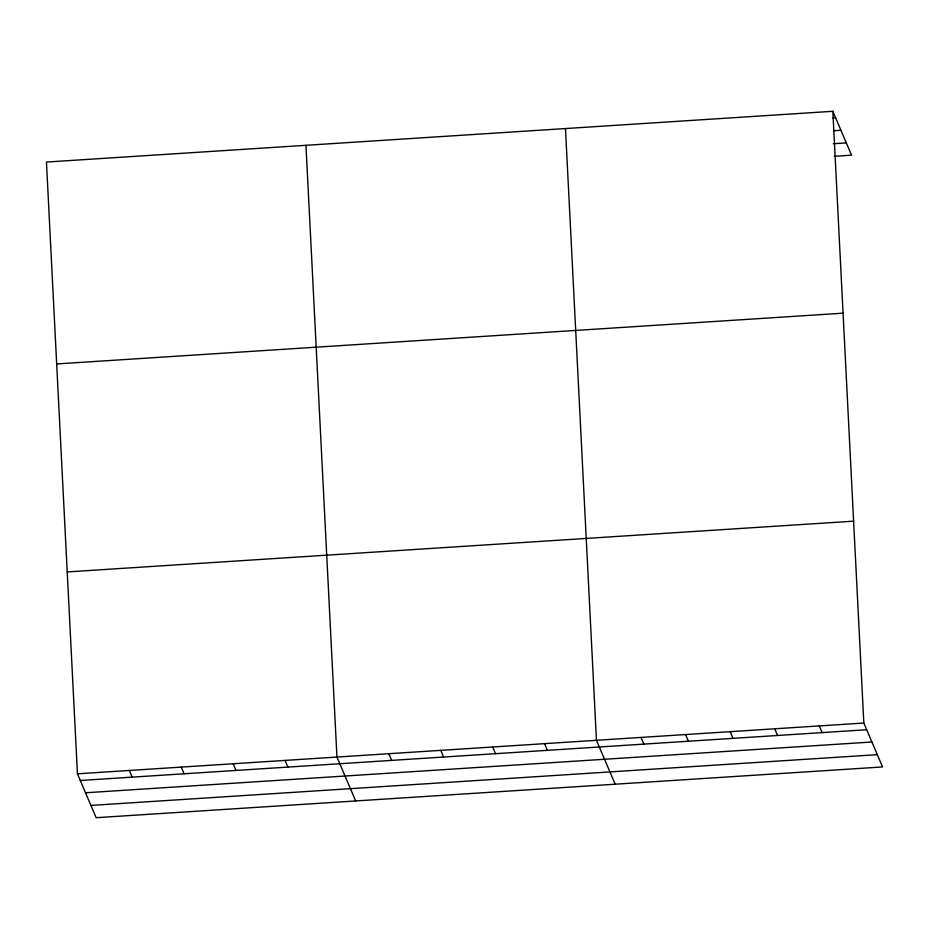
<?xml version="1.0" encoding="UTF-8"?>
<svg xmlns="http://www.w3.org/2000/svg" width="929" height="929" viewBox="0 0 929 929"><rect width="100%" height="100%" fill="white"/><g stroke="black" fill="none" stroke-linecap="round" stroke-linejoin="round"><path stroke-width="1.39" d="M832.837 111.294L46.45 162.052L77.444 773.811L96.163 817.706L882.55 766.948L863.831 723.041L832.837 111.294L851.556 155.189L834.312 156.304M832.814 118.157L835.682 117.971M833.731 130.722L840.919 130.257M833.383 143.74L846.319 142.903M56.681 363.936L843.067 313.178M67.213 571.927L853.6 521.169M77.444 773.811L863.831 723.041M80.289 780.488L866.676 729.729M85.526 792.774L871.913 742.004M90.926 805.42L877.313 754.662M819.262 725.921L822.119 732.598M774.705 728.8L777.55 735.478M730.136 731.68L732.993 738.358M685.579 734.549L688.424 741.226M641.022 737.429L643.867 744.106M615.184 784.204L596.453 740.308L565.471 128.55M544.557 743.653L547.402 750.33M492.649 747.009L495.505 753.686M440.752 750.353L443.597 757.03M388.845 753.709L391.701 760.386M355.668 800.949L336.948 757.054L305.955 145.307M285.04 760.41L287.897 767.087M233.144 763.754L235.989 770.431M181.248 767.11L184.093 773.787M129.34 770.455L132.185 777.132"/></g></svg>
